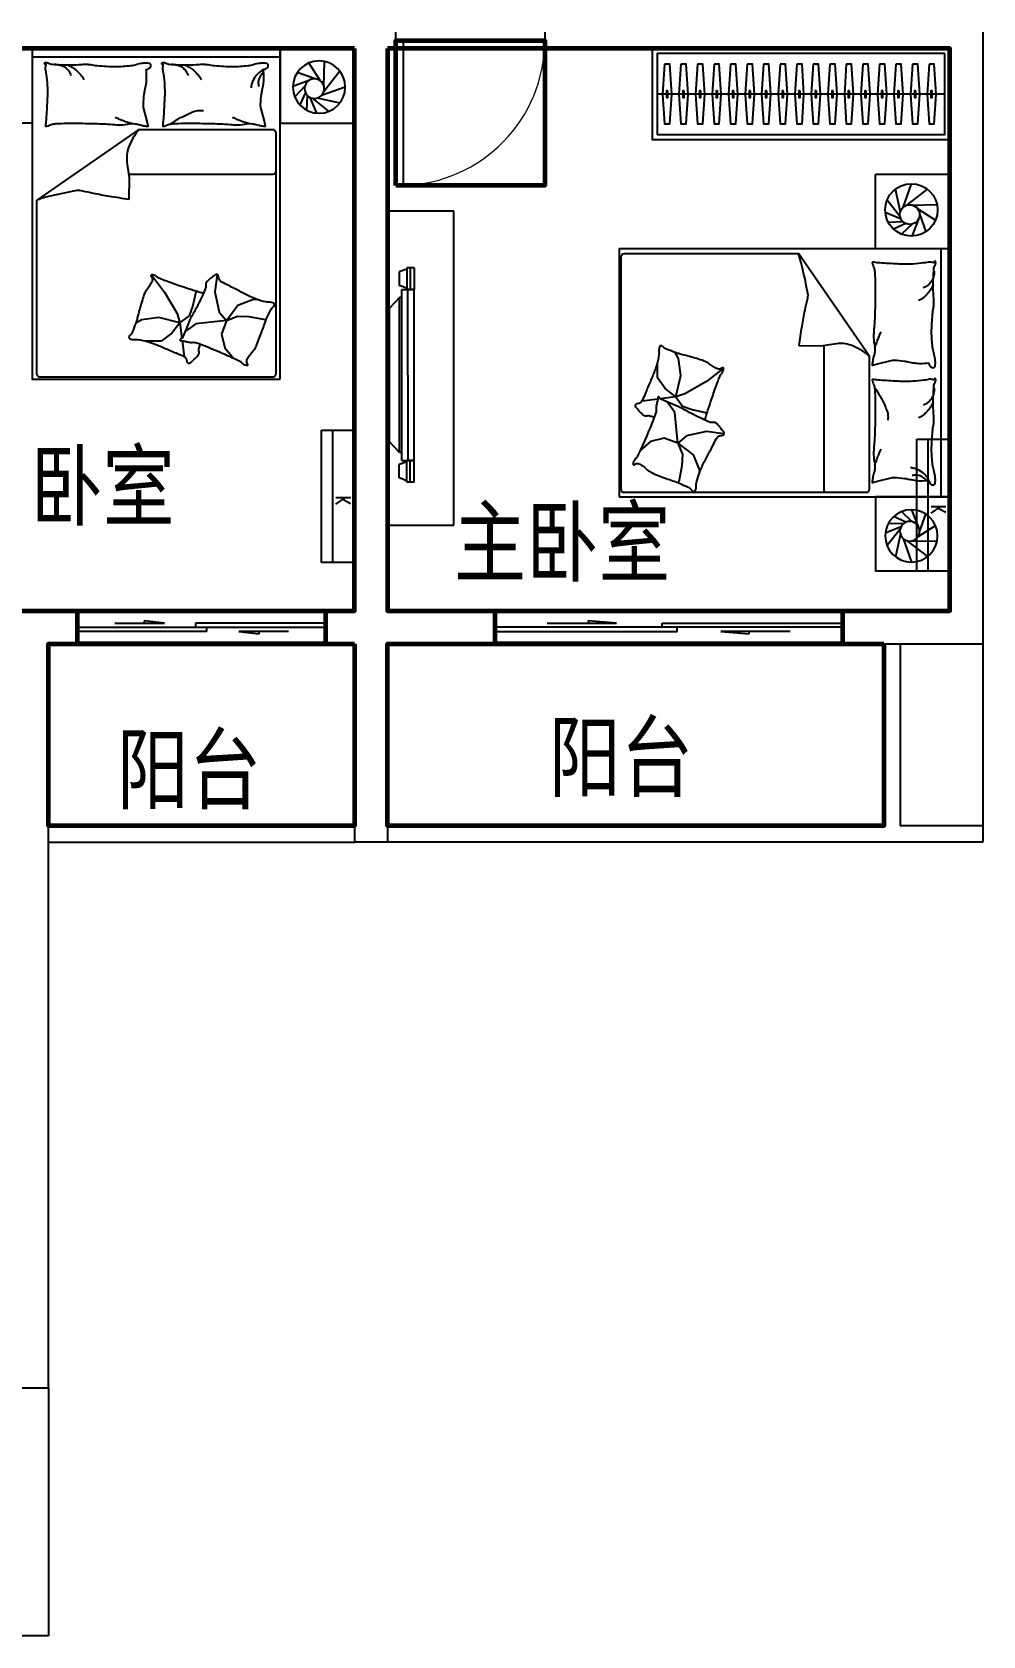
# Model space of a CAD drawing. Extents: x 863892 to 891592, y -662548 to -645248.
# Drawn here: x 885842 to 891592, y -662548 to -652848 of the extents above; entities that cross this region are included whole.
import ezdxf
from ezdxf.enums import TextEntityAlignment as Align

# ---------------------------------------------------------------- set-up
doc = ezdxf.new("R2010")
doc.units = 0
doc.header["$LTSCALE"] = 1000
doc.header["$MEASUREMENT"] = 0
doc.linetypes.add('HIDDEN', pattern=[7.5, 5, -2.5])
doc.layers.get('0').update_dxf_attribs({"linetype": 'CONTINUOUS'})
for name, color, linetype in [('Elec(电器)', 33, 'CONTINUOUS'), ('FUR', 8, 'CONTINUOUS'), ('PUB_TEXT', 7, 'CONTINUOUS'), ('WALL', 2, 'CONTINUOUS'), ('WINDOW', 4, 'CONTINUOUS'), ('家具', 8, 'CONTINUOUS')]:
    doc.layers.add(name, color=color, linetype=linetype)
for name, color, linetype, lineweight in [('GT_卧室', 1, 'CONTINUOUS', 60), ('GT_门', 245, 'CONTINUOUS', 60), ('GT_阳台', 6, 'CONTINUOUS', 60)]:
    doc.layers.add(name, color=color, linetype=linetype, lineweight=lineweight)
doc.styles.add('-黑体', font='simhei.ttf', dxfattribs={"width": 0.8})
doc.styles.add('DIM_FONT', font='ZBTXT.shx', dxfattribs={"width": 0.8})

# ---------------------------------------------------------------- blocks, each defined once
blk = doc.blocks.new('A$C332848BE')
for p, q in [((450, 450), (0, 450)), ((0, 0), (0, 450)), ((167.5, 250.9), (218.3, 394.3)), ((450, 450), (450, 0)), ((149.9, 194.7), (70.1, 294.5)), ((151.7, 222.8), (121.1, 361.8)), ((188, 263.3), (315.3, 360.4)), ((155, 180.3), (59.5, 220.2)), ((223, 264.9), (372.5, 267.9)), ((256.5, 241.7), (363.2, 173.9)), ((267.2, 212), (305.2, 103.8)), ((168.1, 163.3), (77.8, 159.9)), ((184.1, 152.9), (109.9, 119.2)), ((223, 149.8), (158.1, 88.7)), ((257.5, 174.5), (220.8, 77.3)), ((450, 0), (0, 0))]:
    blk.add_line(p, q)
for centre, radius in [((217.3, 235.7), 158.5), ((207.9, 207.4), 59.4)]:
    blk.add_circle(centre, radius)
blk = doc.blocks.new('M_C54TQD')
for p, q in [((0, -52.4), (1500, -52.4)), ((25.8, -508.5), (25.8, -1967.8)), ((853.5, -488.5), (45.8, -488.5)), ((853.5, -488.5), (1471.6, -915.9)), ((45.8, -761.1), (915.3, -761.1)), ((1471.6, -1967.8), (1471.6, -915.9)), ((381, -1368.3), (394.8, -1471.4)), ((777.6, -1368.4), (698.4, -1472.4)), ((160.8, -1514.4), (136.8, -1517.8)), ((255.4, -1552.2), (160.8, -1514.4)), ((394.8, -1471.4), (369, -1593.5)), ((528.4, -1559.3), (508.6, -1470.4)), ((698.4, -1472.4), (623.3, -1602.7)), ((90.3, -1638.1), (87, -1644.6)), ((188.4, -1621), (90.3, -1638.1)), ((257.2, -1617.5), (188.4, -1621)), ((324.3, -1645), (255.4, -1552.2)), ((324.3, -1645), (257.2, -1617.5)), ((369, -1593.5), (324.3, -1645)), ((324.3, -1645), (510, -1663.9)), ((324.3, -1645), (355.2, -1727.5)), ((548.2, -1616.6), (528.4, -1559.3)), ((605.5, -1658), (548.2, -1616.6)), ((623.3, -1602.7), (605.5, -1658)), ((605.5, -1658), (734, -1626.4)), ((734, -1626.4), (836.8, -1640.3)), ((836.8, -1640.3), (872.8, -1660.3)), ((355.2, -1727.5), (334.6, -1810)), ((510, -1663.9), (559.9, -1700)), ((559.9, -1700), (572, -1708.6)), ((605.5, -1658), (593.7, -1752.2)), ((605.5, -1658), (654.9, -1721.3)), ((654.9, -1721.3), (720.1, -1768.7)), ((334.6, -1810), (281, -1872.6)), ((591.9, -1766.9), (580, -1861.5)), ((720.1, -1768.7), (813, -1768.7)), ((45.8, -1987.8), (1451.6, -1987.8))]:
    blk.add_line(p, q)
blk.add_lwpolyline([(0, -2000), (0, 0), (1500, 0), (1500, -2000)], close=True)
for points in [[(101, -126.8, -0.263368), (73, -108, -0.494818), (82.2, -89.3, -0.049225), (99.9, -87.5, -0.036831), (123.5, -89.3, -0.031893), (161.5, -97.4, 0.035782), (195.4, -104.4, 0.032941), (285.1, -110.3, 0.026564), (396.3, -104.4, 0.017905), (433.8, -99, -0.033397), (454, -96.8, -0.03204), (491.1, -97.5, 0.018442), (555.4, -100.5, 0.010837), (620.2, -99.8, 0.014624), (668.1, -96.8, 0.111249), (690.6, -89.5, -0.153708), (707.5, -85.5, -0.076444), (715, -87.2, -0.215512), (716.9, -89.3, -0.585858), (714.3, -92.3, 0.363489), (709.4, -94.9, 0.191716), (709.4, -106.4, -0.129675), (711.3, -123, -0.01735), (708.3, -139.8, 0.019326), (705.7, -154.9, 0.018818), (699, -223.3, 0.021828), (698.1, -282.6, 0.006204), (699.5, -316.4, 0.001963), (705.7, -423.3, 0.028341), (709.9, -459.4, -0.117014), (709.4, -468.3, -0.36606), (708, -469.3, -0.03973), (694.4, -466.5, -0.048309), (680.6, -461, 0.062981), (670, -457.1, 0.04058), (646.6, -453.7, 0.014345), (579.8, -451.4, 0.005484), (454.4, -452.2, 0.007153), (358.2, -455.2, 0.008762), (315.7, -457.9, -0.008153), (270, -460.8, -0.06251), (212.9, -456.4, 0.078669), (167.3, -454.4, 0.047825), (144.9, -459.1, -0.034494), (114.1, -466.5, -0.023571), (88.8, -469.5, -0.510228), (87.8, -468.3), (95.3, -438.3), (116, -355.7, 0.073041), (118, -336.2, 0.023305), (112.2, -275, 0.018299), (108.2, -252.2, -0.01097), (100.8, -214.2, -0.042281), (97.9, -179.9, -0.027201), (100.8, -126.5)], [(656.8, -94.9, 0.088153), (622.3, -98.4, 0.088153), (591.1, -113.7, 0.077547), (569.5, -135.3, 0.077547), (555.4, -162.4)], [(810.2, -126.8, -0.263368), (782.3, -108, -0.494818), (791.4, -89.3, -0.049225), (809.1, -87.5, -0.036831), (832.8, -89.3, -0.031893), (870.7, -97.4, 0.035782), (904.6, -104.4, 0.032941), (994.3, -110.3, 0.026564), (1105.5, -104.4, 0.017905), (1143, -99, -0.033397), (1163.3, -96.8, -0.03204), (1200.3, -97.5, 0.018442), (1264.7, -100.5, 0.010837), (1329.4, -99.8, 0.014624), (1377.3, -96.8, 0.111249), (1399.9, -89.5, -0.153708), (1416.8, -85.5, -0.076444), (1424.2, -87.2, -0.215512), (1426.2, -89.3, -0.585858), (1423.5, -92.3, 0.363489), (1418.6, -94.9, 0.191716), (1418.6, -106.4, -0.129675), (1420.5, -123, -0.01735), (1417.5, -139.8, 0.019326), (1414.9, -154.9, 0.018818), (1408.3, -223.3, 0.021828), (1407.4, -282.6, 0.006204), (1408.8, -316.4, 0.001963), (1414.9, -423.3, 0.028341), (1419.2, -459.4, -0.117014), (1418.6, -468.3, -0.36606), (1417.2, -469.3, -0.03973), (1403.6, -466.5, -0.048309), (1389.9, -461, 0.062981), (1379.2, -457.1, 0.04058), (1355.8, -453.7, 0.014345), (1289.1, -451.4, 0.005484), (1163.6, -452.2, 0.007153), (1067.5, -455.2, 0.008762), (1024.9, -457.9, -0.008153), (979.2, -460.8, -0.06251), (922.1, -456.4, 0.078669), (876.5, -454.4, 0.047825), (854.1, -459.1, -0.034494), (823.4, -466.5, -0.023571), (798, -469.5, -0.510228), (797.1, -468.3), (804.6, -438.3), (825.2, -355.7, 0.073041), (827.2, -336.2, 0.023305), (821.5, -275, 0.018299), (817.4, -252.2, -0.01097), (810.1, -214.2, -0.042281), (807.2, -179.9, -0.027201), (810.1, -126.5)], [(1366.1, -94.9, 0.088153), (1331.5, -98.4, 0.088153), (1300.3, -113.7, 0.077547), (1278.7, -135.3, 0.077547), (1264.7, -162.4)], [(99.3, -142.8, -0.05369), (113.5, -155.8, -0.070312), (121.6, -168.1, -0.015448), (125.4, -176.6, -0.013244), (129.1, -186.8, -0.082127), (132.1, -204.9, -0.064164), (129.1, -228.1)], [(100.8, -126.8, -0.077379), (135.6, -152.1, -0.077379), (161.1, -186.8, -0.047525), (171, -211.5, -0.047525), (176.1, -237.5)], [(574.8, -100.6, 0.027842), (551.1, -111.2, 0.048685), (538.5, -119.3, 0.023666), (510.6, -143.6, 0.031223), (491.6, -164.3, 0.046801), (486.5, -172, 0.023191), (478.4, -188.7)], [(1284.1, -100.6, 0.027842), (1260.3, -111.2, 0.048685), (1247.8, -119.3, 0.023666), (1219.8, -143.6, 0.031223), (1200.8, -164.3, 0.046801), (1195.7, -172, 0.023191), (1187.7, -188.7)], [(660.6, -455.2, 0.016108), (621.7, -429, 0.024599), (594.9, -413.9, 0.009477), (545.8, -390.6, 0.015937), (516, -378.3, 0.072521), (499.6, -374.7, 0.033339), (463.4, -374.5)], [(191.4, -453.7, 0.009729), (218.7, -444.6, 0.009729), (245.6, -434.6, 0.007971), (267.3, -425.5, 0.007971), (288.8, -415.8)], [(900.6, -453.7, 0.009729), (927.9, -444.6, 0.009729), (954.8, -434.6, 0.007971), (976.6, -425.5, 0.007971), (998, -415.8)], [(853.5, -488.5, -0.085272), (916.8, -598.6, -0.124044), (926, -686.2), (912.4, -781.6), (914.1, -911.7)], [(914.1, -911.7, 0.007867), (1031.7, -893.9, 0.009508), (1128.5, -875.9, 0.006616), (1193.5, -861.5, -0.023828), (1211.7, -858.2, -0.080713), (1230.3, -858.7, -0.009591), (1382.9, -890.6, -0.013133), (1416.4, -899.2, -0.007859), (1471.6, -915.9)], [(464, -1480.4, 0.025626), (475.6, -1477.6, 0.0108), (604.9, -1436, 0.00456), (692.4, -1404.8, 0.01125), (727.5, -1391, 0.069394), (746.3, -1379.9, -0.079756), (762.9, -1370.5, -0.106399), (777.6, -1368.4, -0.328642), (781.6, -1371.8, -0.299547), (779.2, -1378.3, 0.189917), (773.7, -1387.1, 0.033518), (772.5, -1397.4, 0.075627), (773, -1402, 0.053489), (776, -1409.8, 0.017838), (788.1, -1431.8, 0.038394), (805.3, -1456.1, -0.059529), (815.7, -1472.2, -0.035943), (826.3, -1498.4, -0.011245), (851.9, -1584.7, -0.006203), (862.2, -1624.3, 0.010783), (868.3, -1647, 0.019485), (872.8, -1660.3, 0.005062), (892.4, -1710.5, 0.101392), (909.1, -1735.8, -0.223768), (914, -1749.2, -0.25558), (910.9, -1753.8, -0.081563), (895.2, -1758.9, -0.071805), (878.1, -1759, 0.069985), (860.5, -1759.1, 0.03546), (801, -1772.1, 0.029432), (732, -1796.8, 0.001554), (698.6, -1811.2, -0.00152), (664.5, -1825.8, -0.004735), (629.3, -1840.5, 0.00382), (585.5, -1858.6, 0.296001), (563.6, -1890.9, -0.649774), (542.2, -1899.9, -0.02319), (537.7, -1895.3, 0.0288), (534, -1891.6, 0.005727), (527.4, -1885.8, -0.004358), (518.8, -1878.2, -0.027528), (501.8, -1861.4, -0.046214), (493.2, -1849.9, -0.194121), (490.4, -1833.2, 0.133719), (489.3, -1809.2, 0.005779), (481.8, -1787.2, 0.008882)]]:
    blk.add_lwpolyline(points, format="xyb")
blk.add_lwpolyline([(58.1, -1583.2, 0.101392), (39.5, -1559.2, -0.223768), (33.6, -1546.2, -0.25558), (36.4, -1541.4, -0.081563), (51.6, -1535.1, -0.071805), (68.7, -1533.7, 0.069985), (86.2, -1532.2, 0.03546), (144.5, -1514.8, 0.029432), (211.5, -1484.8, 0.001554), (243.6, -1467.9, -0.00152), (276.5, -1450.7, -0.004735), (310.5, -1433.4, 0.00382), (352.7, -1412, 0.296001), (372.1, -1378.1, -0.649774), (392.8, -1367.5, -0.02319), (397.6, -1371.7, 0.0288), (401.6, -1375.1, 0.005727), (408.6, -1380.4, -0.004358), (417.8, -1387.3, -0.027528), (436, -1402.8, -0.046214), (445.5, -1413.5, -0.194121), (449.5, -1430, 0.133719), (452.5, -1453.8, 0.011505), (471.2, -1496.2, 0.008882), (497.5, -1550, 0.012426), (534.6, -1618.4, -0.033612), (547.3, -1644.2), (570.3, -1700.5), (588.1, -1744, 0.224341), (602.6, -1757.3, -0.722772), (602.8, -1766.1, -0.103513), (599, -1766.6, 0.053465), (591.8, -1766.9, 0.030109), (568.7, -1771.5, -0.031436), (546.6, -1775.9, -0.05324), (531.5, -1776.4, 0.05518), (516.9, -1776.8, 0.056271), (491.6, -1783.4, 0.0108), (365.9, -1834.8, 0.00456), (281, -1872.6, 0.01125), (247.1, -1889, 0.069394), (229.2, -1901.6, -0.079756), (213.3, -1912.2, -0.106399), (198.9, -1915.4, -0.328642), (194.6, -1912.4, -0.299547), (196.5, -1905.7, 0.189917), (201.3, -1896.5, 0.033518), (201.7, -1886.2, 0.075627), (200.8, -1881.6, 0.053489), (197.3, -1874, 0.017838), (183.5, -1853, 0.038394), (164.5, -1830.2, -0.059529), (152.9, -1814.9, -0.035943), (140.3, -1789.6, -0.011245), (108.1, -1705.4, -0.006203), (94.9, -1666.8, 0.010783), (87, -1644.6, 0.019485), (81.6, -1631.7, 0.005062)], format="xyb", close=True)
for centre, start, end in [((45.8, -508.5), 90, 180), ((45.8, -741.1), 180, 270), ((45.8, -1967.8), 180, 270), ((1451.6, -1967.8), 270, 360)]:
    blk.add_arc(centre, 20, start, end)
at = {"style": 'DIM_FONT', "width": 0.8, "flags": 9}
for tag in ['XSIZE', 'YSIZE']:
    blk.add_attdef(tag, (0, 0), '', height=0.5, dxfattribs=at)
blk = doc.blocks.new('A$C67170A1A')
for p, q in [((0, 2200.1), (0, 300.1)), ((0.7, 2200.1), (400, 2200)), ((400, 2200), (400, 300)), ((115.9, 1932.6), (70.9, 1915.4)), ((70.9, 1915.4), (70.9, 1834.2)), ((160.9, 1939.8), (115.9, 1939.8)), ((115.9, 1939.8), (115.9, 1809.8)), ((137.2, 1939.8), (137.2, 1809.8)), ((160.9, 1939.8), (160.9, 1809.8)), ((72.8, 1761.3), (10.8, 1696.6)), ((115.9, 1817), (70.9, 1834.2)), ((72.8, 1761.3), (72.5, 823.4)), ((85.9, 1761.3), (72.8, 1761.3)), ((85.9, 1809.8), (85.5, 774.8)), ((85.9, 1809.8), (160.9, 1809.8)), ((160.9, 1809.8), (115.9, 1809.8)), ((123.5, 1809.8), (123.1, 774.8)), ((160.9, 1809.8), (160.5, 774.8)), ((10.8, 1696.6), (10.6, 888.1)), ((72.5, 823.4), (10.6, 888.1)), ((85.6, 823.4), (72.5, 823.4)), ((115.5, 767.6), (70.5, 750.4)), ((70.5, 669.2), (70.5, 750.4)), ((85.5, 774.8), (160.5, 774.8)), ((160.5, 774.8), (115.5, 774.8)), ((115.5, 644.8), (115.5, 774.8)), ((136.8, 644.8), (136.9, 774.8)), ((160.5, 644.8), (160.5, 774.8)), ((115.5, 652), (70.5, 669.2)), ((160.5, 644.8), (115.5, 644.8)), ((0.1, 300.1), (400, 300))]:
    blk.add_line(p, q)
blk = doc.blocks.new('*U14')
blk.add_line((-970, -275), (770, -275))
for points in [[(-1000, 0), (800, 0), (800, -550), (-1000, -550)], [(-970, -30), (770, -30), (770, -520), (-970, -520)]]:
    blk.add_lwpolyline(points, close=True)
at = {"elevation": 0}
for points in [[(-874, -95), (-862, -275), (-874, -455), (-906, -455), (-918, -275), (-906, -95)], [(-774, -95), (-762, -275), (-774, -455), (-806, -455), (-818, -275), (-806, -95)], [(-674, -95), (-662, -275), (-674, -455), (-706, -455), (-718, -275), (-706, -95)], [(-574, -95), (-562, -275), (-574, -455), (-606, -455), (-618, -275), (-606, -95)], [(-474, -95), (-462, -275), (-474, -455), (-506, -455), (-518, -275), (-506, -95)], [(-374, -95), (-362, -275), (-374, -455), (-406, -455), (-418, -275), (-406, -95)], [(-274, -95), (-262, -275), (-274, -455), (-306, -455), (-318, -275), (-306, -95)], [(-174, -95), (-162, -275), (-174, -455), (-206, -455), (-218, -275), (-206, -95)], [(-74, -95), (-62, -275), (-74, -455), (-106, -455), (-118, -275), (-106, -95)], [(26, -95), (38, -275), (26, -455), (-6, -455), (-18, -275), (-6, -95)], [(126, -95), (138, -275), (126, -455), (94, -455), (82, -275), (94, -95)], [(226, -95), (238, -275), (226, -455), (194, -455), (182, -275), (194, -95)], [(326, -95), (338, -275), (326, -455), (294, -455), (282, -275), (294, -95)], [(426, -95), (438, -275), (426, -455), (394, -455), (382, -275), (394, -95)], [(526, -95), (538, -275), (526, -455), (494, -455), (482, -275), (494, -95)], [(626, -95), (638, -275), (626, -455), (594, -455), (582, -275), (594, -95)], [(726, -95), (738, -275), (726, -455), (694, -455), (682, -275), (694, -95)]]:
    blk.add_lwpolyline(points, close=True, dxfattribs=at)
at = {"ltscale": 15, "elevation": 0}
for points in [[(-894, -255), (-886, -255), (-886, -295), (-894, -295)], [(-794, -255), (-786, -255), (-786, -295), (-794, -295)], [(-694, -255), (-686, -255), (-686, -295), (-694, -295)], [(-594, -255), (-586, -255), (-586, -295), (-594, -295)], [(-494, -255), (-486, -255), (-486, -295), (-494, -295)], [(-394, -255), (-386, -255), (-386, -295), (-394, -295)], [(-294, -255), (-286, -255), (-286, -295), (-294, -295)], [(-194, -255), (-186, -255), (-186, -295), (-194, -295)], [(-94, -255), (-86, -255), (-86, -295), (-94, -295)], [(6, -255), (14, -255), (14, -295), (6, -295)], [(106, -255), (114, -255), (114, -295), (106, -295)], [(206, -255), (214, -255), (214, -295), (206, -295)], [(306, -255), (314, -255), (314, -295), (306, -295)], [(406, -255), (414, -255), (414, -295), (406, -295)], [(506, -255), (514, -255), (514, -295), (506, -295)], [(606, -255), (614, -255), (614, -295), (606, -295)], [(706, -255), (714, -255), (714, -295), (706, -295)]]:
    blk.add_lwpolyline(points, close=True, dxfattribs=at)
blk = doc.blocks.new('*U30')
at = {"linetype": 'HIDDEN', "ltscale": 0.3}
blk.add_line((0, -116.7), (800, -116.7), dxfattribs=at)
for p, q in [((407.6, -137.1), (407.6, -226.7)), ((447.9, -137.6), (407.6, -195.8)), ((445.3, -226.2), (419.6, -178.5))]:
    blk.add_line(p, q)
blk.add_lwpolyline([(800, -50), (0, -50), (0, -250), (800, -250)], close=True, dxfattribs=at)
blk = doc.blocks.new('$DorLib2D$00000001')
for p, q in [((0.45, 0.975), (0.5, 0.975)), ((0.45, 0), (0.45, 0.975)), ((0.5, 0), (0.5, 0.975)), ((0.5, 0), (0.45, 0))]:
    blk.add_line(p, q)
at = {"lineweight": 13}
blk.add_arc((0.475, 0), 0.975, 91.4693, 180, dxfattribs=at)
blk = doc.blocks.new('$DorLib2D$00000131')
at = {"color": 0, "linetype": 'Continuous'}
for p, q in [((0.15, 0.125), (0.2319, 0.1973)), ((0.2319, 0.1973), (0.2319, 0.125)), ((-0.5, 0.125), (-0.5, 0)), ((0.0192, 0.125), (-0.5, 0.125)), ((0.0192, 0), (0.0192, 0.125)), ((0.35, 0.125), (0.15, 0.125)), ((-0.5, 0), (0.0192, 0)), ((-0.024, 0), (0.5, 0)), ((-0.024, -0.125), (-0.024, 0)), ((0.5, 0), (0.5, -0.125)), ((-0.35, -0.125), (-0.15, -0.125)), ((-0.2319, -0.1973), (-0.2319, -0.125)), ((-0.15, -0.125), (-0.2319, -0.1973)), ((0.5, -0.125), (-0.024, -0.125))]:
    blk.add_line(p, q, dxfattribs=at)

msp = doc.modelspace()

# ---------------------------------------------------------------- linework, layer by layer
at = {"layer": 'GT_卧室'}
for points in [[(887791.9, -652948.4), (884641.9, -652948.4), (884641.9, -656348.4), (887791.9, -656348.4), (887792.1, -652948.4)], [(887991.9, -652948.4), (887991.9, -656348.4), (891391.9, -656348.4), (891391.9, -652948.4), (887991.9, -652948.4)]]:
    msp.add_lwpolyline(points, dxfattribs=at)
at = {"layer": 'GT_门'}
for points in [[(888041.9, -653775.9), (888041.9, -652898.4), (888941.9, -652898.4), (888941.9, -653775.9), (888041.9, -653775.9)], [(887616.9, -656348.4), (887616.9, -656548.4), (886116.9, -656548.4), (886116.9, -656348.4), (887616.9, -656348.4)], [(890741.9, -656348.4), (890741.9, -656548.4), (888641.9, -656548.4), (888641.9, -656348.4), (890741.9, -656348.4)]]:
    msp.add_lwpolyline(points, dxfattribs=at)
at = {"layer": 'GT_阳台'}
for points in [[(887791.9, -656548.4), (887791.9, -657648.4), (885941.9, -657648.4), (885941.9, -656548.4), (887791.9, -656548.4)], [(890991.9, -656548.4), (890991.9, -657648.4), (887991.9, -657648.4), (887991.9, -656548.4), (890991.9, -656548.4)]]:
    msp.add_lwpolyline(points, dxfattribs=at)
at = {"layer": 'WALL'}
for p, q in [((888041.9, -652948.4), (888041.9, -652848.4)), ((888941.9, -652848.4), (888941.9, -652948.4)), ((891591.9, -652848.4), (891591.9, -656548.4)), ((887791.9, -652948.4), (884641.9, -652948.4)), ((887791.9, -652948.4), (887791.9, -656348.4)), ((887991.9, -652948.4), (887991.9, -656348.4)), ((887991.9, -652948.4), (888041.9, -652948.4)), ((888941.9, -652948.4), (888991.9, -652948.4)), ((891391.9, -652948.4), (888991.9, -652948.4)), ((891391.9, -652948.4), (891391.9, -656348.4)), ((884641.9, -656348.4), (885941.9, -656348.4)), ((885941.9, -656348.4), (885941.9, -656348.4)), ((886116.9, -656348.4), (885941.9, -656348.4)), ((886116.9, -656548.4), (886116.9, -656348.4)), ((887791.9, -656348.4), (887616.9, -656348.4)), ((887616.9, -656348.4), (887616.9, -656548.4)), ((888641.9, -656348.4), (887991.9, -656348.4)), ((888641.9, -656548.4), (888641.9, -656348.4)), ((891391.9, -656348.4), (890741.9, -656348.4)), ((890741.9, -656348.4), (890741.9, -656548.4)), ((885941.9, -661048.4), (885941.9, -656548.4)), ((885941.9, -656548.4), (886116.9, -656548.4)), ((887616.9, -656548.4), (887791.9, -656548.4)), ((887791.9, -656548.4), (887791.9, -657748.4)), ((887991.9, -656548.4), (887991.9, -657748.4)), ((887991.9, -656548.4), (888641.9, -656548.4)), ((890741.9, -656548.4), (891591.9, -656548.4)), ((887991.9, -657748.4), (887791.9, -657748.4)), ((885268.5, -661048.4), (885941.9, -661048.4))]:
    msp.add_line(p, q, dxfattribs=at)
at = {"layer": 'WINDOW'}
for p, q in [((890991.9, -656548.4), (890991.9, -657648.4)), ((891091.9, -656548.4), (891091.9, -657648.4)), ((891591.9, -656548.4), (891591.9, -657748.4)), ((885941.9, -657648.4), (887791.9, -657648.4)), ((890991.9, -657648.4), (887991.9, -657648.4)), ((891591.9, -657648.4), (891091.9, -657648.4)), ((885941.9, -657748.4), (887791.9, -657748.4)), ((891591.9, -657748.4), (887991.9, -657748.4)), ((885941.9, -661048.4), (885941.9, -662548.4)), ((885941.9, -662548.4), (882141.9, -662548.4))]:
    msp.add_line(p, q, dxfattribs=at)

# ---------------------------------------------------------------- block references
at = {"layer": 'Elec(电器)', "xscale": -1, "rotation": 90}
for p in [(887541.9, -655255.5), (891141.9, -655309.7)]:
    msp.add_blockref('*U30', p, dxfattribs=at)
at = {"layer": 'FUR', "color": 252, "xscale": -1, "rotation": 179.9999847121156}
msp.add_blockref('A$C67170A1A', (887991.9, -653629.9), dxfattribs=at)
at = {"layer": 'WINDOW'}
for name, p, xscale, yscale, zscale, rotation in [('$DorLib2D$00000001', (888491.9, -652898.4), 900, 900, 900, 180.0000000124791), ('$DorLib2D$00000131', (886866.9, -656448.4), -1500, 200, -1500, 179.9999999940522), ('$DorLib2D$00000131', (889691.9, -656448.4), -2100, 200, -2100, 1.16504529e-08)]:
    msp.add_blockref(name, p, dxfattribs=dict(at, xscale=xscale, yscale=yscale, zscale=zscale, rotation=rotation))
at = {"layer": '家具', "linetype": 'ByBlock', "extrusion": (0, 0, -1), "xscale": -1, "zscale": -1, "rotation": 270}
msp.add_blockref('A$C332848BE', (-885841.9, -653398.4), dxfattribs=at)
at = {"layer": '家具', "linetype": 'ByBlock', "extrusion": (0, 0, -1), "zscale": -0.9999999999999998}
msp.add_blockref('M_C54TQD', (-887341.9, -652948.5), dxfattribs=at)
for name, p, rotation in [('A$C332848BE', (-887341.9, -653398.4), 90), ('M_C54TQD', (-891392, -655659.7), 90), ('A$C332848BE', (-890941.9, -655659.7), 180)]:
    msp.add_blockref(name, p, dxfattribs=dict(at, rotation=rotation))
at = {"layer": '家具', "xscale": -1}
msp.add_blockref('*U14', (890391.9, -652948.4), dxfattribs=at)
at = {"layer": '家具', "linetype": 'ByBlock', "extrusion": (0, 0, -1), "xscale": -1, "zscale": -1}
msp.add_blockref('A$C332848BE', (-890941.9, -654159.7), dxfattribs=at)

# ---------------------------------------------------------------- texts
at = {"layer": 'PUB_TEXT', "style": '-黑体', "width": 0.8}
for s, p in [('卧室', (886268.5, -655792.5)), ('主卧室', (889047.5, -656132.3))]:
    msp.add_text(s, height=400, rotation=0, dxfattribs=at).set_placement(p, align=Align.CENTER)
for p in [(888966.4, -657432), (886354.3, -657507)]:
    msp.add_text('阳台', height=400, rotation=0, dxfattribs=at).set_placement(p)

doc.saveas('drawing.dxf')
